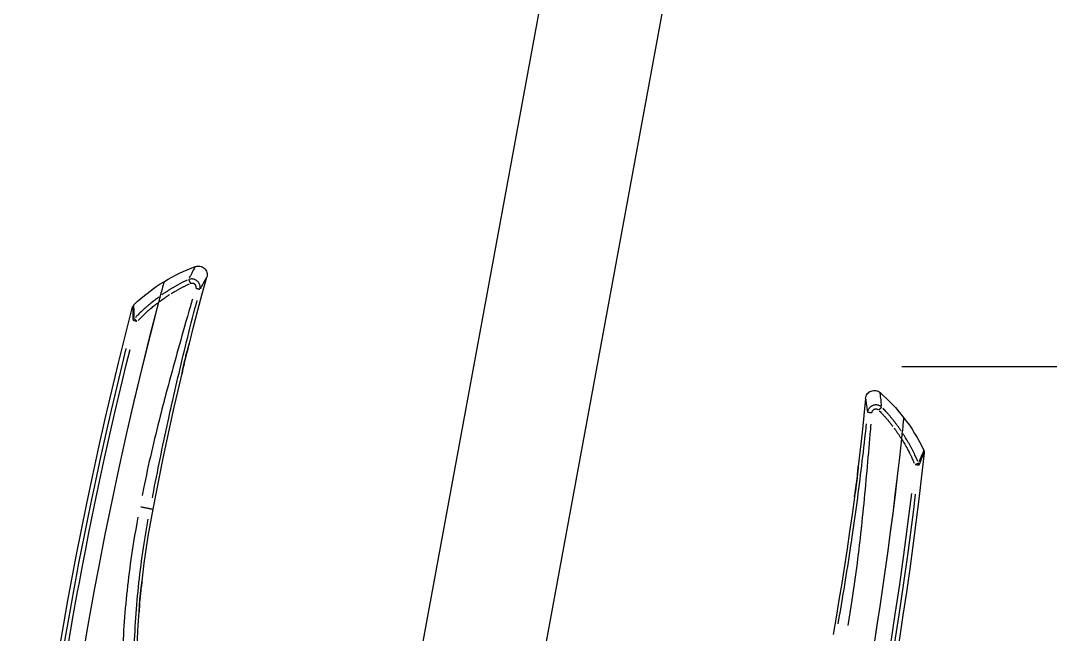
# Model space of a CAD drawing. Header units: millimetres. Extents: x 7294529 to 7346664, y 234399 to 276449.
# Drawn here: x 7334277 to 7334510.5, y 247348.6 to 247487.8 of the extents above; entities that cross this region are included whole.
import ezdxf
from ezdxf.xclip import XClip

# ---------------------------------------------------------------- set-up
doc = ezdxf.new("R2010")
doc.units = ezdxf.units.MM
doc.header["$LTSCALE"] = 100
doc.header["$XCLIPFRAME"] = 2
doc.linetypes.add('U-59B-EX$0$DASHDOTX2', pattern=[2, 1, -0.5, 0, -0.5])
doc.layers.add('U-59B-EX$0$C-DOOR', color=1, linetype='Continuous')
doc.layers.add('U-59B-EX$0$DOR', color=4, linetype='Continuous')
doc.layers.add('U-59B-EX$0$MC', color=152, linetype='Continuous', plot=False)

# ---------------------------------------------------------------- blocks, each defined once
blk = doc.blocks.new('U-59B-EX$0$A$Cc7b664ce')
at = {"layer": 'U-59B-EX$0$C-DOOR', "linetype": 'U-59B-EX$0$DASHDOTX2', "ltscale": 4}
blk.add_arc((170.96, 15.77), 839.27, 11.9938, 89.41669, dxfattribs=at)
at = {"layer": 'U-59B-EX$0$DOR'}
for p, q in [((893.39, 199.9), (272.44, 85.57)), ((277.4, 58.62), (898.35, 172.95))]:
    blk.add_line(p, q, dxfattribs=at)
at = {"layer": 'U-59B-EX$0$DOR', "color": 1}
for centre, radius, start, end in [((826.87, 234.31), 40, 136.1249, 148.6839), ((798.75, 261.34), 1, 104.5891, 136.1249), ((882.82, 61.39), 200, 96.3599, 101.0827), ((860.61, 260.65), 0.5, 276.3599, 278.8624), ((867.59, 261.31), 0.5, 272.0035, 274.2316), ((867.59, 261.31), 0.5, 271.8797, 274.3553), ((882.82, 61.39), 200, 87.3854, 94.3553), ((964.39, -381.17), 650, 100.64, 103.41636), ((826.87, 234.31), 40, 148.6839, 159.8379), ((813.45, 251.58), 0.5, 280.9122, 283.4164), ((791.2, 247.41), 2, 159.8379, 285.4042), ((964.39, -381.17), 650, 104.03291, 105.40419), ((806.65, 249.92), 0.5, 284.1574, 286.3985), ((806.65, 249.92), 0.5, 284.0329, 286.5231), ((757.38, 743.13), 650, 277.44826, 280.22462), ((841.71, 98.11), 0.5, 97.4483, 99.9525), ((819.43, 94.08), 2, 95.4604, 221.0267), ((757.38, 743.13), 650, 275.46043, 276.83171), ((834.76, 97.24), 0.5, 94.4661, 96.7072), ((834.76, 97.24), 0.5, 94.3416, 96.8317), ((848.09, 119.03), 40, 221.0267, 232.1808), ((848.09, 119.03), 40, 232.1808, 244.7397), ((831.45, 83.76), 1, 244.7397, 276.2755)]:
    blk.add_arc(centre, radius, start, end, dxfattribs=at)
at = {"layer": 'U-59B-EX$0$DOR', "color": 1, "extrusion": (0, 0, -1)}
for centre, major_axis, ratio, start_param, end_param in [((801.81, 261.26), (0.002, 1), 0.852704, 5.479499, 5.959815), ((801.81, 261.26), (0.68, -0.733), 0.002611, 1.65076, 2.68808), ((801.81, 261.26), (-0.249, 0.969), 0.012939, 4.800733, 6.059895), ((834.28, 84.92), (-0.374, -0.927), 0.002618, 0.453518, 1.490829), ((834.28, 84.92), (0.113, -0.994), 0.012948, 0.223292, 1.482452), ((834.28, 84.92), (0.358, -0.934), 0.852699, 0.32337, 0.803686)]:
    blk.add_ellipse(centre, major_axis=major_axis, ratio=ratio, start_param=start_param, end_param=end_param, dxfattribs=at)
at = {"layer": 'U-59B-EX$0$DOR', "color": 1}
for points, knots in [([(933.44, 286.64), (905.28, 283.75), (877.22, 279.53), (832.37, 270.6), (815.37, 266.7), (798.5, 262.31)], [0, 0, 0, 0, 8.492381, 8.492381, 13.720401, 13.720401, 13.720401, 13.720401]), ([(807.95, 263.83), (812.59, 264.98), (817.24, 266.1), (829, 268.83), (836.11, 270.4), (847.7, 272.8), (852.16, 273.69), (859.42, 275.08), (862.22, 275.6), (870.61, 277.12), (876.22, 278.09), (890.81, 280.46), (899.82, 281.78), (914.03, 283.66), (919.23, 284.3), (924.44, 284.89)], [-12.647738, -12.647738, -12.647738, -12.647738, -11.213528, -11.213528, -9.032173, -9.032173, -7.668826, -7.668826, -6.816735, -6.816735, -5.112551, -5.112551, -2.385857, -2.385857, -0.816601, -0.816601, -0.816601, -0.816601]), ([(924.54, 283.92), (919.34, 283.33), (914.15, 282.69), (899.95, 280.82), (890.95, 279.49), (876.37, 277.13), (870.77, 276.16), (862.39, 274.64), (859.59, 274.12), (852.34, 272.73), (847.88, 271.84), (836.31, 269.45), (829.2, 267.88), (817.46, 265.16), (812.81, 264.04), (808.17, 262.88)], [0.816601, 0.816601, 0.816601, 0.816601, 2.385857, 2.385857, 5.112551, 5.112551, 6.816735, 6.816735, 7.668826, 7.668826, 9.032173, 9.032173, 11.213528, 11.213528, 12.647738, 12.647738, 12.647738, 12.647738]), ([(931.8, 280.96), (906.95, 278.33), (882.22, 274.68), (837.42, 266.14), (817.3, 261.58), (797.37, 256.34)], [-14.476016, -14.476016, -14.476016, -14.476016, -6.978252, -6.978252, -0.793096, -0.793096, -0.793096, -0.793096]), ([(931.8, 280.96), (906.95, 278.33), (882.22, 274.68), (837.44, 266.14), (817.34, 261.59), (797.43, 256.36)], [-14.476151, -14.476151, -14.476151, -14.476151, -6.978252, -6.978252, -0.799175, -0.799175, -0.799175, -0.799175]), ([(846.16, 261.1), (848.02, 261.45), (849.88, 261.77), (851.75, 262.07), (853.08, 262.29), (854.41, 262.49), (855.75, 262.68), (857.08, 262.87), (858.42, 263.04), (859.76, 263.21), (861.1, 263.37), (862.44, 263.52), (863.78, 263.66), (865.12, 263.8), (866.47, 263.93), (867.81, 264.04), (867.81, 264.04), (869.16, 264.15), (870.5, 264.25), (871.85, 264.34), (873.2, 264.43), (874.55, 264.5), (875.89, 264.56), (877.24, 264.62), (878.59, 264.67), (879.94, 264.7), (881.29, 264.73), (882.64, 264.75), (883.99, 264.76), (885.34, 264.76), (886.69, 264.75), (888.04, 264.73), (888.58, 264.72), (889.12, 264.71), (889.66, 264.7)], [-6.184099, -6.184099, -6.184099, -6.184099, -5.61628, -5.61628, -5.61628, -5.211692, -5.211692, -5.211692, -4.807046, -4.807046, -4.807046, -4.40229, -4.40229, -4.40229, -3.997547, -3.997547, -3.997379, -3.997379, -3.592389, -3.592389, -3.592389, -3.1874, -3.1874, -3.1874, -2.782374, -2.782374, -2.782374, -2.377278, -2.377278, -2.377278, -1.972077, -1.972077, -1.972077, -1.810659, -1.810659, -1.810659, -1.810659]), ([(796.22, 256.3), (796.36, 256.5), (796.5, 256.69), (796.89, 257.2), (797.13, 257.52), (797.61, 258.12), (797.84, 258.4), (798.22, 258.85), (798.37, 259.02), (798.61, 259.3), (798.71, 259.4), (798.99, 259.72), (799.18, 259.93), (799.69, 260.47), (800, 260.79), (800.51, 261.3), (800.71, 261.48), (800.9, 261.66)], [-0.7329074, -0.7329074, -0.7329074, -0.7329074, -0.6633181, -0.6633181, -0.5455791, -0.5455791, -0.4394482, -0.4394482, -0.3731164, -0.3731164, -0.3316591, -0.3316591, -0.2487443, -0.2487443, -0.1160807, -0.1160807, -0.0385741, -0.0385741, -0.0385741, -0.0385741]), ([(800.88, 261.94), (800.73, 261.94), (800.59, 261.94), (800.06, 261.95), (799.72, 261.96), (799.24, 261.98), (799.07, 261.98), (798.85, 261.99), (798.78, 262), (798.61, 262), (798.52, 262.01), (798.31, 262.02), (798.21, 262.02), (798.09, 262.03), (798.06, 262.03), (798.04, 262.03)], [-1.095404, -1.095404, -1.095404, -1.095404, -1.008082, -1.008082, -0.763699, -0.763699, -0.610959, -0.610959, -0.534589, -0.534589, -0.412397, -0.412397, -0.21689, -0.21689, -0.057653, -0.057653, -0.057653, -0.057653]), ([(798.51, 262.31), (798.52, 262.31), (798.56, 262.31), (798.68, 262.3), (798.77, 262.29), (798.98, 262.28), (799.07, 262.28), (799.23, 262.27), (799.3, 262.27), (799.51, 262.26), (799.67, 262.25), (800.14, 262.24), (800.48, 262.23), (800.99, 262.22), (801.13, 262.22), (801.27, 262.22)], [0.057653, 0.057653, 0.057653, 0.057653, 0.21689, 0.21689, 0.412397, 0.412397, 0.534589, 0.534589, 0.610959, 0.610959, 0.763699, 0.763699, 1.008082, 1.008082, 1.095404, 1.095404, 1.095404, 1.095404]), ([(889.58, 261.92), (889.05, 261.94), (888.51, 261.96), (887.98, 261.97), (886.65, 262), (885.32, 262.03), (883.99, 262.03), (882.66, 262.04), (881.33, 262.04), (879.99, 262.02), (878.66, 262), (877.33, 261.97), (876, 261.93), (874.67, 261.88), (873.34, 261.82), (872.01, 261.75), (870.68, 261.68), (869.35, 261.6), (868.02, 261.5), (868.02, 261.5), (866.69, 261.4), (865.36, 261.29), (864.04, 261.17), (862.71, 261.04), (861.39, 260.9), (860.06, 260.75), (858.74, 260.6), (857.42, 260.44), (856.1, 260.26), (854.78, 260.08), (853.46, 259.89), (852.14, 259.69), (850.29, 259.4), (848.45, 259.08), (846.61, 258.74)], [1.810706, 1.810706, 1.810706, 1.810706, 1.972077, 1.972077, 1.972077, 2.377278, 2.377278, 2.377278, 2.782374, 2.782374, 2.782374, 3.1874, 3.1874, 3.1874, 3.592389, 3.592389, 3.592389, 3.997379, 3.997379, 3.997547, 3.997547, 4.40229, 4.40229, 4.40229, 4.807046, 4.807046, 4.807046, 5.211692, 5.211692, 5.211692, 5.61628, 5.61628, 5.61628, 6.184995, 6.184995, 6.184995, 6.184995]), ([(796.73, 248.73), (797.25, 248.88), (797.78, 249.04), (798.31, 249.19), (799.86, 249.64), (801.41, 250.08), (802.96, 250.53), (804.31, 250.91), (805.65, 251.3), (807, 251.68), (808.35, 252.06), (809.7, 252.43), (811.06, 252.81), (812.41, 253.18), (813.76, 253.55), (815.11, 253.92), (816.47, 254.29), (817.82, 254.65), (819.18, 255), (819.47, 255.08), (819.77, 255.16), (820.06, 255.23), (821.12, 255.51), (822.19, 255.78), (823.26, 256.05), (824.62, 256.4), (825.98, 256.74), (827.34, 257.07), (828.71, 257.4), (830.07, 257.72), (831.44, 258.04), (832.81, 258.36), (834.18, 258.67), (835.55, 258.97), (836.92, 259.26), (838.29, 259.56), (839.67, 259.84), (840.2, 259.95), (840.73, 260.05), (841.26, 260.16)], [-4.86027, -4.86027, -4.86027, -4.86027, -4.69583, -4.69583, -4.69583, -4.211645, -4.211645, -4.211645, -3.790724, -3.790724, -3.790724, -3.369679, -3.369679, -3.369679, -2.948535, -2.948535, -2.948535, -2.527322, -2.527322, -2.527322, -2.436545, -2.436545, -2.436545, -2.106071, -2.106071, -2.106071, -1.684812, -1.684812, -1.684812, -1.263569, -1.263569, -1.263569, -0.842355, -0.842355, -0.842355, -0.42117, -0.42117, -0.42117, -0.258816, -0.258816, -0.258816, -0.258816]), ([(801.55, 261.05), (801.35, 260.86), (801.16, 260.67), (800.64, 260.16), (800.33, 259.84), (799.84, 259.32), (799.65, 259.11), (799.38, 258.81), (799.28, 258.7), (799.05, 258.43), (798.9, 258.26), (798.53, 257.83), (798.31, 257.55), (797.91, 257.05), (797.74, 256.83), (797.57, 256.61)], [0.0331659, 0.0331659, 0.0331659, 0.0331659, 0.1160807, 0.1160807, 0.2487443, 0.2487443, 0.3316591, 0.3316591, 0.3731164, 0.3731164, 0.4394482, 0.4394482, 0.5455791, 0.5455791, 0.6301522, 0.6301522, 0.6301522, 0.6301522]), ([(843.8, 260.47), (843.84, 260.28), (843.88, 260.1), (843.96, 259.67), (844.01, 259.44), (844.1, 258.98), (844.14, 258.76), (844.21, 258.47), (844.23, 258.37), (844.24, 258.32)], [-0.3361598, -0.3361598, -0.3361598, -0.3361598, -0.277839, -0.277839, -0.1985416, -0.1985416, -0.0991214, -0.0991214, -0.0176926, -0.0176926, -0.0176926, -0.0176926]), ([(867.61, 260.81), (867.61, 260.81), (867.55, 260.8), (867.31, 260.8), (867.14, 260.79), (866.7, 260.77), (866.43, 260.76), (865.82, 260.72), (865.48, 260.7), (864.78, 260.65), (864.41, 260.61), (863.67, 260.54), (863.31, 260.51), (862.62, 260.43), (862.3, 260.39), (861.72, 260.31), (861.47, 260.27), (861.06, 260.22), (860.91, 260.19), (860.73, 260.16), (860.68, 260.16), (860.68, 260.16)], [-1.8919129, -1.8919129, -1.8919129, -1.8919129, -1.7963945, -1.7963945, -1.7003622, -1.7003622, -1.6041101, -1.6041101, -1.5076766, -1.5076766, -1.4110572, -1.4110572, -1.3147471, -1.3147471, -1.218958, -1.218958, -1.1235291, -1.1235291, -1.0274159, -1.0274159, -0.945886, -0.945886, -0.945886, -0.945886]), ([(860.72, 260.17), (860.82, 260.18), (861.1, 260.22), (862.22, 260.38), (863.26, 260.51), (865.15, 260.68), (866.02, 260.74), (867.02, 260.79), (867.31, 260.8), (867.58, 260.81), (867.63, 260.81), (867.63, 260.81)], [0.9931873, 0.9931873, 0.9931873, 0.9931873, 1.1649915, 1.1649915, 1.4317771, 1.4317771, 1.6600615, 1.6600615, 1.8027393, 1.8027393, 1.8919129, 1.8919129, 1.8919129, 1.8919129]), ([(841.75, 257.81), (841.21, 257.71), (840.68, 257.61), (840.15, 257.51), (838.78, 257.24), (837.41, 256.97), (836.03, 256.69), (834.66, 256.42), (833.29, 256.14), (831.92, 255.85), (830.55, 255.57), (829.18, 255.28), (827.82, 254.99), (826.45, 254.7), (825.08, 254.41), (823.71, 254.11), (822.64, 253.87), (821.57, 253.63), (820.5, 253.39), (820.21, 253.33), (819.91, 253.26), (819.62, 253.2), (818.25, 252.89), (816.89, 252.58), (815.53, 252.26), (814.17, 251.94), (812.8, 251.62), (811.44, 251.3), (810.08, 250.97), (808.72, 250.64), (807.36, 250.31), (806.01, 249.97), (804.65, 249.63), (803.29, 249.29), (801.73, 248.89), (800.17, 248.49), (798.61, 248.08), (798.09, 247.94), (797.56, 247.8), (797.03, 247.66)], [0.257896, 0.257896, 0.257896, 0.257896, 0.42117, 0.42117, 0.42117, 0.842355, 0.842355, 0.842355, 1.263569, 1.263569, 1.263569, 1.684812, 1.684812, 1.684812, 2.106071, 2.106071, 2.106071, 2.436545, 2.436545, 2.436545, 2.527322, 2.527322, 2.527322, 2.948535, 2.948535, 2.948535, 3.369679, 3.369679, 3.369679, 3.790724, 3.790724, 3.790724, 4.211645, 4.211645, 4.211645, 4.69583, 4.69583, 4.69583, 4.860222, 4.860222, 4.860222, 4.860222]), ([(792.42, 249.95), (792.5, 250.14), (792.59, 250.33), (792.68, 250.51), (792.77, 250.69), (792.87, 250.87), (792.96, 251.06), (793.05, 251.24), (793.15, 251.42), (793.24, 251.6), (793.34, 251.78), (793.44, 251.96), (793.54, 252.13), (793.64, 252.31), (793.74, 252.49), (793.84, 252.67), (793.94, 252.84), (794.04, 253.02), (794.15, 253.19), (794.18, 253.25), (794.21, 253.31), (794.25, 253.36), (794.32, 253.48), (794.39, 253.6), (794.46, 253.72), (794.57, 253.89), (794.68, 254.06), (794.79, 254.23), (794.9, 254.41), (795.01, 254.58), (795.13, 254.75), (795.24, 254.92), (795.35, 255.09), (795.47, 255.26), (795.56, 255.4), (795.66, 255.54), (795.76, 255.68)], [5.3577367, 5.3577367, 5.3577367, 5.3577367, 5.4178696, 5.4178696, 5.4178696, 5.4774908, 5.4774908, 5.4774908, 5.5371254, 5.5371254, 5.5371254, 5.5967765, 5.5967765, 5.5967765, 5.6564473, 5.6564473, 5.6564473, 5.7161408, 5.7161408, 5.7161408, 5.7354721, 5.7354721, 5.7354721, 5.7758603, 5.7758603, 5.7758603, 5.8356088, 5.8356088, 5.8356088, 5.8953896, 5.8953896, 5.8953896, 5.955206, 5.955206, 5.955206, 6.0050068, 6.0050068, 6.0050068, 6.0050068]), ([(795.97, 255.98), (794.98, 255.71), (794.19, 255.5), (793.01, 255.19), (792.7, 255.1), (792.7, 255.1)], [-1.204799, -1.204799, -1.204799, -1.204799, -0.634999, -0.634999, 0, 0, 0, 0]), ([(795.99, 255.98), (794.99, 255.71), (794.19, 255.5), (793.01, 255.19), (792.7, 255.1), (792.7, 255.1)], [-1.208985, -1.208985, -1.208985, -1.208985, -0.634999, -0.634999, 0, 0, 0, 0]), ([(797.33, 256.23), (797.07, 255.89), (796.82, 255.55), (796.57, 255.2), (796.46, 255.04), (796.34, 254.88), (796.23, 254.71), (796.12, 254.55), (796.01, 254.38), (795.9, 254.21), (795.83, 254.11), (795.76, 254.01), (795.7, 253.9)], [-6.1428842, -6.1428842, -6.1428842, -6.1428842, -6.0150613, -6.0150613, -6.0150613, -5.955206, -5.955206, -5.955206, -5.8953896, -5.8953896, -5.8953896, -5.8583718, -5.8583718, -5.8583718, -5.8583718]), ([(797.37, 256.34), (797.07, 256.27), (796.79, 256.19), (796.43, 256.1), (796.32, 256.07), (796.13, 256.02), (796.05, 256), (795.99, 255.98)], [0, 0, 0, 0, 0.0915139, 0.0915139, 0.1351431, 0.1351431, 0.1737084, 0.1737084, 0.1737084, 0.1737084]), ([(795.47, 253.55), (795.4, 253.44), (795.33, 253.32), (795.26, 253.2), (795.19, 253.09), (795.12, 252.97), (795.05, 252.86), (795.02, 252.8), (794.99, 252.75), (794.95, 252.69), (794.85, 252.52), (794.75, 252.35), (794.66, 252.17), (794.56, 252), (794.46, 251.83), (794.37, 251.65), (794.27, 251.48), (794.18, 251.3), (794.09, 251.13), (794, 250.95), (793.91, 250.77), (793.82, 250.59), (793.73, 250.42), (793.64, 250.24), (793.56, 250.06), (793.46, 249.85), (793.36, 249.64), (793.26, 249.42)], [-5.8165262, -5.8165262, -5.8165262, -5.8165262, -5.7758603, -5.7758603, -5.7758603, -5.7354721, -5.7354721, -5.7354721, -5.7161408, -5.7161408, -5.7161408, -5.6564473, -5.6564473, -5.6564473, -5.5967765, -5.5967765, -5.5967765, -5.5371254, -5.5371254, -5.5371254, -5.4774908, -5.4774908, -5.4774908, -5.4178696, -5.4178696, -5.4178696, -5.3478167, -5.3478167, -5.3478167, -5.3478167]), ([(813.55, 251.09), (813.55, 251.09), (813.49, 251.08), (813.26, 251.03), (813.09, 251), (812.66, 250.91), (812.39, 250.86), (811.8, 250.73), (811.47, 250.66), (810.79, 250.5), (810.43, 250.41), (809.71, 250.24), (809.36, 250.15), (808.68, 249.97), (808.37, 249.89), (807.8, 249.73), (807.56, 249.66), (807.16, 249.55), (807.01, 249.5), (806.84, 249.45), (806.79, 249.44), (806.79, 249.44)], [-0.9452277, -0.9452277, -0.9452277, -0.9452277, -0.849317, -0.849317, -0.7531056, -0.7531056, -0.6571543, -0.6571543, -0.56124, -0.56124, -0.4653101, -0.4653101, -0.3690895, -0.3690895, -0.2728325, -0.2728325, -0.1768575, -0.1768575, -0.0806194, -0.0806194, 0, 0, 0, 0]), ([(806.82, 249.45), (806.84, 249.45), (806.86, 249.46), (807.26, 249.58), (808.45, 249.92), (811.12, 250.59), (812.54, 250.89), (813.43, 251.07), (813.55, 251.09), (813.55, 251.09)], [0.0472614, 0.0472614, 0.0472614, 0.0472614, 0.0812243, 0.0812243, 0.4397063, 0.4397063, 0.7999008, 0.7999008, 0.9452277, 0.9452277, 0.9452277, 0.9452277]), ([(789.33, 248.1), (789.41, 248.14), (790.08, 248.51), (791.49, 249.23), (791.73, 249.35), (791.98, 249.48)], [-1.137431, -1.137431, -1.137431, -1.137431, -0.3127189, -0.3127189, -0.1561628, -0.1561628, -0.1561628, -0.1561628]), ([(794.37, 246.97), (794.3, 246.96), (794.22, 246.96), (794.15, 246.95), (793.99, 246.95), (793.83, 246.97), (793.67, 247), (793.52, 247.04), (793.36, 247.1), (793.21, 247.17), (793.07, 247.24), (792.93, 247.34), (792.8, 247.45), (792.68, 247.56), (792.56, 247.69), (792.47, 247.83), (792.46, 247.85), (792.45, 247.87), (792.44, 247.89), (792.36, 248.01), (792.29, 248.15), (792.25, 248.28), (792.19, 248.44), (792.16, 248.61), (792.14, 248.77), (792.13, 248.94), (792.14, 249.11), (792.17, 249.26), (792.17, 249.32), (792.19, 249.38), (792.2, 249.43)], [5.1262, 5.1262, 5.1262, 5.1262, 5.1375981, 5.1375981, 5.1375981, 5.1617336, 5.1617336, 5.1617336, 5.1856013, 5.1856013, 5.1856013, 5.2090377, 5.2090377, 5.2090377, 5.2322864, 5.2322864, 5.2322864, 5.2352406, 5.2352406, 5.2352406, 5.2554987, 5.2554987, 5.2554987, 5.279011, 5.279011, 5.279011, 5.3030282, 5.3030282, 5.3030282, 5.3114838, 5.3114838, 5.3114838, 5.3114838]), ([(793.12, 249.09), (793.11, 249.06), (793.1, 249.04), (793.09, 249.01), (793.08, 248.93), (793.07, 248.85), (793.07, 248.77), (793.07, 248.69), (793.08, 248.61), (793.11, 248.54), (793.13, 248.47), (793.16, 248.41), (793.19, 248.35), (793.2, 248.34), (793.21, 248.34), (793.21, 248.33), (793.26, 248.26), (793.31, 248.21), (793.37, 248.16), (793.44, 248.11), (793.51, 248.07), (793.58, 248.04), (793.65, 248.01), (793.73, 247.99), (793.81, 247.98), (793.89, 247.97), (793.98, 247.97), (794.06, 247.98), (794.1, 247.98), (794.13, 247.99), (794.17, 247.99)], [-5.3114838, -5.3114838, -5.3114838, -5.3114838, -5.3030282, -5.3030282, -5.3030282, -5.279011, -5.279011, -5.279011, -5.2554987, -5.2554987, -5.2554987, -5.2352406, -5.2352406, -5.2352406, -5.2322864, -5.2322864, -5.2322864, -5.2090377, -5.2090377, -5.2090377, -5.1856013, -5.1856013, -5.1856013, -5.1617336, -5.1617336, -5.1617336, -5.1375981, -5.1375981, -5.1375981, -5.1262, -5.1262, -5.1262, -5.1262]), ([(794.3, 246.87), (794.18, 246.81), (794.07, 246.75), (793.69, 246.55), (793.43, 246.41), (793.05, 246.21), (792.92, 246.14), (792.72, 246.03), (792.64, 245.99), (792.44, 245.87), (792.31, 245.81), (792.04, 245.65), (791.91, 245.58), (791.76, 245.5), (791.73, 245.48), (791.73, 245.48)], [0.138118, 0.138118, 0.138118, 0.138118, 0.21157, 0.21157, 0.402282, 0.402282, 0.521476, 0.521476, 0.595973, 0.595973, 0.744966, 0.744966, 0.983355, 0.983355, 1.191946, 1.191946, 1.191946, 1.191946]), ([(828.37, 87.93), (850.97, 90.36), (873.47, 93.65), (918.32, 101.94), (940.65, 106.95), (962.76, 112.82)], [-13.837182, -13.837182, -13.837182, -13.837182, -7.017999, -7.017999, -0.154212, -0.154212, -0.154212, -0.154212]), ([(828.43, 87.94), (851.01, 90.37), (873.49, 93.65), (918.32, 101.94), (940.65, 106.95), (962.76, 112.82)], [-13.831102, -13.831102, -13.831102, -13.831102, -7.017999, -7.017999, -0.154076, -0.154076, -0.154076, -0.154076]), ([(831.56, 82.76), (859.7, 85.86), (887.72, 90.29), (932.51, 99.55), (949.48, 103.57), (966.31, 108.09)], [0, 0, 0, 0, 8.492381, 8.492381, 13.720401, 13.720401, 13.720401, 13.720401]), ([(840.8, 85.67), (845.43, 86.23), (850.06, 86.82), (863.69, 88.68), (872.68, 90.05), (887.25, 92.48), (892.85, 93.47), (901.23, 95.03), (904.02, 95.57), (911.26, 96.99), (915.72, 97.9), (927.28, 100.35), (934.38, 101.94), (946.66, 104.85), (951.85, 106.13), (957.03, 107.46)], [0.985761, 0.985761, 0.985761, 0.985761, 2.385919, 2.385919, 5.112683, 5.112683, 6.81691, 6.81691, 7.669024, 7.669024, 9.032406, 9.032406, 11.213818, 11.213818, 12.817208, 12.817208, 12.817208, 12.817208]), ([(957.28, 106.51), (952.09, 105.19), (946.9, 103.91), (934.6, 100.99), (927.5, 99.4), (915.92, 96.95), (911.47, 96.04), (904.21, 94.61), (901.42, 94.08), (893.03, 92.52), (887.43, 91.53), (872.84, 89.09), (863.84, 87.72), (850.2, 85.86), (845.56, 85.27), (840.93, 84.71)], [-12.817208, -12.817208, -12.817208, -12.817208, -11.213818, -11.213818, -9.032406, -9.032406, -7.669024, -7.669024, -6.81691, -6.81691, -5.112683, -5.112683, -2.385919, -2.385919, -0.985761, -0.985761, -0.985761, -0.985761]), ([(824.97, 95.92), (825.72, 96), (826.47, 96.08), (827.23, 96.16), (828.62, 96.32), (830.01, 96.47), (831.4, 96.64), (832.79, 96.8), (834.18, 96.96), (835.57, 97.13), (836.95, 97.31), (838.34, 97.48), (839.73, 97.66), (841.12, 97.84), (842.5, 98.03), (843.89, 98.22), (845.28, 98.41), (846.66, 98.6), (848.05, 98.8), (848.34, 98.84), (848.64, 98.88), (848.94, 98.93), (850.03, 99.08), (851.11, 99.24), (852.2, 99.41), (853.58, 99.61), (854.96, 99.82), (856.35, 100.04), (857.73, 100.25), (859.11, 100.47), (860.49, 100.7), (861.87, 100.92), (863.25, 101.15), (864.63, 101.38), (866.54, 101.7), (868.46, 102.03), (870.37, 102.36)], [1.214693, 1.214693, 1.214693, 1.214693, 1.442491, 1.442491, 1.442491, 1.863272, 1.863272, 1.863272, 2.284193, 2.284193, 2.284193, 2.705238, 2.705238, 2.705238, 3.126382, 3.126382, 3.126382, 3.547595, 3.547595, 3.547595, 3.638369, 3.638369, 3.638369, 3.968845, 3.968845, 3.968845, 4.390103, 4.390103, 4.390103, 4.811346, 4.811346, 4.811346, 5.23256, 5.23256, 5.23256, 5.817017, 5.817017, 5.817017, 5.817017]), ([(870.75, 100), (868.83, 99.68), (866.91, 99.37), (864.99, 99.08), (863.6, 98.87), (862.21, 98.67), (860.82, 98.48), (859.43, 98.29), (858.04, 98.11), (856.64, 97.93), (855.25, 97.75), (853.86, 97.59), (852.46, 97.42), (851.37, 97.3), (850.28, 97.17), (849.18, 97.05), (848.88, 97.02), (848.58, 96.99), (848.28, 96.95), (846.89, 96.8), (845.49, 96.66), (844.1, 96.52), (842.7, 96.38), (841.3, 96.24), (839.91, 96.11), (838.51, 95.98), (837.11, 95.85), (835.72, 95.73), (834.32, 95.6), (832.92, 95.48), (831.53, 95.36), (830.13, 95.24), (828.73, 95.12), (827.34, 95.01), (826.58, 94.94), (825.82, 94.88), (825.07, 94.82)], [-5.816097, -5.816097, -5.816097, -5.816097, -5.23256, -5.23256, -5.23256, -4.811346, -4.811346, -4.811346, -4.390103, -4.390103, -4.390103, -3.968845, -3.968845, -3.968845, -3.638369, -3.638369, -3.638369, -3.547595, -3.547595, -3.547595, -3.126382, -3.126382, -3.126382, -2.705238, -2.705238, -2.705238, -2.284193, -2.284193, -2.284193, -1.863272, -1.863272, -1.863272, -1.442491, -1.442491, -1.442491, -1.214645, -1.214645, -1.214645, -1.214645]), ([(834.72, 97.74), (834.72, 97.74), (834.78, 97.75), (835.02, 97.77), (835.19, 97.78), (835.64, 97.82), (835.9, 97.84), (836.51, 97.9), (836.84, 97.93), (837.55, 98.01), (837.91, 98.06), (838.64, 98.15), (839.01, 98.2), (839.7, 98.29), (840.02, 98.34), (840.59, 98.43), (840.84, 98.47), (841.25, 98.54), (841.4, 98.57), (841.58, 98.6), (841.62, 98.61), (841.62, 98.61)], [-1.8901765, -1.8901765, -1.8901765, -1.8901765, -1.7941071, -1.7941071, -1.6978563, -1.6978563, -1.6017526, -1.6017526, -1.5057726, -1.5057726, -1.4095339, -1.4095339, -1.3133859, -1.3133859, -1.2176651, -1.2176651, -1.1220637, -1.1220637, -1.0255377, -1.0255377, -0.9452277, -0.9452277, -0.9452277, -0.9452277]), ([(841.58, 98.6), (841.48, 98.58), (841.21, 98.53), (840.11, 98.35), (839.1, 98.2), (837.21, 97.97), (836.33, 97.88), (835.32, 97.79), (835.02, 97.77), (834.81, 97.75), (834.77, 97.75), (834.75, 97.74)], [0.9924751, 0.9924751, 0.9924751, 0.9924751, 1.1624396, 1.1624396, 1.426455, 1.426455, 1.6565184, 1.6565184, 1.800308, 1.800308, 1.8429291, 1.8429291, 1.8429291, 1.8429291]), ([(819.24, 96.07), (819.25, 96.07), (819.27, 96.07), (819.36, 96.06), (819.48, 96.04), (819.91, 95.98), (820.31, 95.92), (821.19, 95.81), (821.64, 95.75), (822.13, 95.69)], [0.055465, 0.055465, 0.055465, 0.055465, 0.1489948, 0.1489948, 0.3873866, 0.3873866, 0.7688134, 0.7688134, 1.0538342, 1.0538342, 1.0538342, 1.0538342]), ([(821.08, 92.55), (821.05, 92.6), (821.02, 92.65), (820.99, 92.69), (820.91, 92.83), (820.85, 92.98), (820.8, 93.15), (820.75, 93.3), (820.72, 93.47), (820.72, 93.64), (820.71, 93.79), (820.73, 93.93), (820.75, 94.08), (820.76, 94.1), (820.76, 94.12), (820.77, 94.14), (820.81, 94.31), (820.86, 94.47), (820.94, 94.62), (821.02, 94.77), (821.12, 94.9), (821.23, 95.02), (821.34, 95.15), (821.46, 95.26), (821.6, 95.34), (821.73, 95.43), (821.88, 95.51), (822.02, 95.56), (822.09, 95.59), (822.16, 95.61), (822.24, 95.62)], [0.7634671, 0.7634671, 0.7634671, 0.7634671, 0.7719575, 0.7719575, 0.7719575, 0.7959336, 0.7959336, 0.7959336, 0.8194851, 0.8194851, 0.8194851, 0.8396935, 0.8396935, 0.8396935, 0.8426581, 0.8426581, 0.8426581, 0.8658987, 0.8658987, 0.8658987, 0.8893235, 0.8893235, 0.8893235, 0.9131661, 0.9131661, 0.9131661, 0.9372907, 0.9372907, 0.9372907, 0.9487167, 0.9487167, 0.9487167, 0.9487167]), ([(822.42, 94.6), (822.38, 94.59), (822.34, 94.58), (822.3, 94.57), (822.22, 94.55), (822.15, 94.52), (822.07, 94.48), (822, 94.44), (821.94, 94.4), (821.88, 94.34), (821.82, 94.29), (821.77, 94.23), (821.73, 94.16), (821.69, 94.09), (821.66, 94.02), (821.64, 93.94), (821.63, 93.93), (821.63, 93.92), (821.63, 93.91), (821.61, 93.85), (821.61, 93.78), (821.61, 93.71), (821.62, 93.63), (821.63, 93.55), (821.66, 93.48), (821.69, 93.4), (821.72, 93.33), (821.77, 93.27), (821.79, 93.24), (821.8, 93.22), (821.82, 93.2)], [-0.9487167, -0.9487167, -0.9487167, -0.9487167, -0.9372907, -0.9372907, -0.9372907, -0.9131661, -0.9131661, -0.9131661, -0.8893235, -0.8893235, -0.8893235, -0.8658987, -0.8658987, -0.8658987, -0.8426581, -0.8426581, -0.8426581, -0.8396935, -0.8396935, -0.8396935, -0.8194851, -0.8194851, -0.8194851, -0.7959336, -0.7959336, -0.7959336, -0.7719575, -0.7719575, -0.7719575, -0.7634671, -0.7634671, -0.7634671, -0.7634671]), ([(817.92, 92.77), (817.92, 92.77), (817.92, 92.77), (817.92, 92.77), (817.92, 92.77), (817.92, 92.77), (817.92, 92.77)], [-0.0009102932, -0.0009102932, -0.0009102932, -0.0009102932, 0, 0, 0, 0.0000013988, 0.0000013988, 0.0000013988, 0.0000013988]), ([(820.9, 92.43), (820.41, 92.48), (819.97, 92.52), (819.06, 92.63), (818.64, 92.68), (818.18, 92.74), (818.05, 92.75), (817.96, 92.77), (817.94, 92.77), (817.93, 92.77)], [-1.035833, -1.035833, -1.035833, -1.035833, -0.7688134, -0.7688134, -0.3873866, -0.3873866, -0.1489948, -0.1489948, -0.055364, -0.055364, -0.055364, -0.055364]), ([(826.63, 87.98), (826.49, 88.08), (826.35, 88.18), (826.21, 88.27), (826.04, 88.39), (825.88, 88.51), (825.71, 88.62), (825.55, 88.74), (825.38, 88.86), (825.22, 88.99), (825.05, 89.11), (824.89, 89.23), (824.73, 89.35), (824.62, 89.44), (824.51, 89.52), (824.4, 89.61), (824.35, 89.65), (824.3, 89.69), (824.24, 89.73), (824.08, 89.86), (823.92, 89.98), (823.77, 90.11), (823.61, 90.24), (823.45, 90.37), (823.3, 90.5), (823.14, 90.63), (822.98, 90.77), (822.83, 90.9), (822.68, 91.03), (822.52, 91.17), (822.37, 91.3), (822.12, 91.53), (821.87, 91.76), (821.62, 91.99), (821.57, 92.04), (821.52, 92.09), (821.47, 92.14)], [0.0699461, 0.0699461, 0.0699461, 0.0699461, 0.1197469, 0.1197469, 0.1197469, 0.1795621, 0.1795621, 0.1795621, 0.2393421, 0.2393421, 0.2393421, 0.29909, 0.29909, 0.29909, 0.3394804, 0.3394804, 0.3394804, 0.3588091, 0.3588091, 0.3588091, 0.4185026, 0.4185026, 0.4185026, 0.4781736, 0.4781736, 0.4781736, 0.5378253, 0.5378253, 0.5378253, 0.5974607, 0.5974607, 0.5974607, 0.6967801, 0.6967801, 0.6967801, 0.717216, 0.717216, 0.717216, 0.717216]), ([(822.07, 92.94), (822.15, 92.87), (822.22, 92.79), (822.29, 92.72), (822.53, 92.49), (822.77, 92.27), (823.01, 92.04), (823.16, 91.91), (823.3, 91.77), (823.45, 91.64), (823.6, 91.51), (823.75, 91.38), (823.9, 91.25), (824.05, 91.12), (824.2, 90.99), (824.36, 90.86), (824.51, 90.74), (824.66, 90.61), (824.82, 90.49), (824.87, 90.45), (824.92, 90.41), (824.97, 90.36), (825.08, 90.28), (825.18, 90.2), (825.29, 90.12), (825.4, 90.03), (825.5, 89.95), (825.61, 89.87)], [-0.7271361, -0.7271361, -0.7271361, -0.7271361, -0.6967801, -0.6967801, -0.6967801, -0.5974607, -0.5974607, -0.5974607, -0.5378253, -0.5378253, -0.5378253, -0.4781736, -0.4781736, -0.4781736, -0.4185026, -0.4185026, -0.4185026, -0.3588091, -0.3588091, -0.3588091, -0.3394804, -0.3394804, -0.3394804, -0.29909, -0.29909, -0.29909, -0.2584279, -0.2584279, -0.2584279, -0.2584279]), ([(825.95, 89.62), (826.05, 89.54), (826.14, 89.47), (826.24, 89.4), (826.41, 89.28), (826.57, 89.17), (826.73, 89.05), (826.9, 88.94), (827.06, 88.83), (827.23, 88.72), (827.39, 88.6), (827.56, 88.49), (827.73, 88.39), (827.92, 88.26), (828.11, 88.14), (828.3, 88.02)], [-0.2165822, -0.2165822, -0.2165822, -0.2165822, -0.1795621, -0.1795621, -0.1795621, -0.1197469, -0.1197469, -0.1197469, -0.0598931, -0.0598931, -0.0598931, -0.0000094, -0.0000094, -0.0000094, 0.0679321, 0.0679321, 0.0679321, 0.0679321]), ([(823.57, 87.43), (823.57, 87.43), (823.94, 87.47), (825.22, 87.6), (825.99, 87.68), (826.94, 87.78)], [-1.308656, -1.308656, -1.308656, -1.308656, -0.633811, -0.633811, -0.102514, -0.102514, -0.102514, -0.102514]), ([(823.57, 87.43), (823.57, 87.43), (823.94, 87.47), (825.22, 87.6), (826, 87.68), (826.96, 87.78)], [-1.308656, -1.308656, -1.308656, -1.308656, -0.633811, -0.633811, -0.098324, -0.098324, -0.098324, -0.098324]), ([(826.96, 87.78), (827.03, 87.79), (827.11, 87.8), (827.33, 87.82), (827.5, 87.84), (827.9, 87.88), (828.14, 87.91), (828.37, 87.93)], [0, 0, 0, 0, 0.0353922, 0.0353922, 0.0847239, 0.0847239, 0.144981, 0.144981, 0.144981, 0.144981]), ([(833.57, 84.22), (833.32, 84.32), (833.07, 84.43), (832.49, 84.68), (832.16, 84.84), (831.63, 85.09), (831.42, 85.19), (831.09, 85.35), (830.97, 85.42), (830.59, 85.61), (830.34, 85.75), (829.69, 86.1), (829.3, 86.32), (828.56, 86.75), (828.23, 86.96), (827.69, 87.3), (827.49, 87.43), (827.29, 87.56)], [-0.6247442, -0.6247442, -0.6247442, -0.6247442, -0.5455793, -0.5455793, -0.4394484, -0.4394484, -0.3731166, -0.3731166, -0.3316592, -0.3316592, -0.2487444, -0.2487444, -0.1160807, -0.1160807, 0, 0, 0.0695896, 0.0695896, 0.0695896, 0.0695896]), ([(828.66, 87.76), (828.89, 87.61), (829.13, 87.47), (829.74, 87.1), (830.13, 86.88), (830.76, 86.54), (831.01, 86.41), (831.38, 86.22), (831.5, 86.16), (831.82, 86), (832.02, 85.9), (832.54, 85.65), (832.86, 85.5), (833.44, 85.25), (833.7, 85.14), (833.96, 85.03)], [0.0331659, 0.0331659, 0.0331659, 0.0331659, 0.1160807, 0.1160807, 0.2487444, 0.2487444, 0.3316592, 0.3316592, 0.3731166, 0.3731166, 0.4394484, 0.4394484, 0.5455793, 0.5455793, 0.6301524, 0.6301524, 0.6301524, 0.6301524]), ([(831.03, 82.86), (831.04, 82.86), (831.05, 82.87), (831.13, 82.9), (831.23, 82.94), (831.6, 83.11), (831.93, 83.25), (832.74, 83.59), (833.16, 83.76), (833.65, 83.96)], [-1.164282, -1.164282, -1.164282, -1.164282, -1.069193, -1.069193, -0.824806, -0.824806, -0.433787, -0.433787, -0.126515, -0.126515, -0.126515, -0.126515]), ([(834.12, 83.83), (833.64, 83.65), (833.23, 83.48), (832.44, 83.15), (832.12, 83.01), (831.76, 82.85), (831.66, 82.81), (831.58, 82.77), (831.56, 82.76), (831.56, 82.76)], [0.126515, 0.126515, 0.126515, 0.126515, 0.433787, 0.433787, 0.824806, 0.824806, 1.069193, 1.069193, 1.221935, 1.221935, 1.221935, 1.221935])]:
    blk.add_open_spline(points, degree=3, knots=knots, dxfattribs=at)
for points in [[(844.25, 258.29), (844.25, 258.29), (844.25, 258.29), (844.25, 258.29)], [(844.26, 258.23), (844.33, 257.85), (844.37, 257.66), (844.37, 257.66)]]:
    blk.add_open_spline(points, degree=3, dxfattribs=at)
for points, weights in [([(792.28, 249.61), (792.43, 249.52), (792.73, 249.38), (793.1, 249.21)], [0.983517259246, 0.889825890748, 0.889825890748, 0.983517259246]), ([(794.56, 247.02), (794.54, 247.11), (794.43, 247.47), (794.29, 247.95)], [0.977510029777, 0.849672304301, 0.849672304301, 0.977510029777]), ([(822.51, 94.68), (822.47, 95.18), (822.44, 95.55), (822.43, 95.65)], [0.977510095571, 0.849672744078, 0.849672744078, 0.977510095571]), ([(821.85, 93.08), (821.56, 92.79), (821.33, 92.55), (821.22, 92.41)], [0.983517428627, 0.889827022926, 0.889827022926, 0.983517428627])]:
    blk.add_rational_spline(points, weights, degree=3, dxfattribs=at)
blk = doc.blocks.new('U-59B-EX', base_point=(0, 0))
at = {"layer": 'U-59B-EX$0$MC'}
blk.add_line((3600, -1677.5), (3600, -9365), dxfattribs=at)
at = {"layer": 'U-59B-EX$0$DOR'}
blk.add_blockref('U-59B-EX$0$A$Cc7b664ce', (2788, -1765.31), dxfattribs=at)

msp = doc.modelspace()

# ---------------------------------------------------------------- block references
ref = msp.add_blockref('U-59B-EX', (7332799.36, 251009.38), dxfattribs=dict(xscale=-1, rotation=90))
XClip(ref).set_block_clipping_path([(-200.0000000025, 18.6626555426), (-199.9999999993, -1902.3864105549), (-2065.0000000006, -1902.3864105558), (-2065.0000000006, -980.0000000009), (-5945.0000000005, -980.0000000009), (-5945.0000000005, -9365), (8309.9999999995, -9365), (8309.9999999995, 1.3373444583)])

doc.saveas('drawing.dxf')
